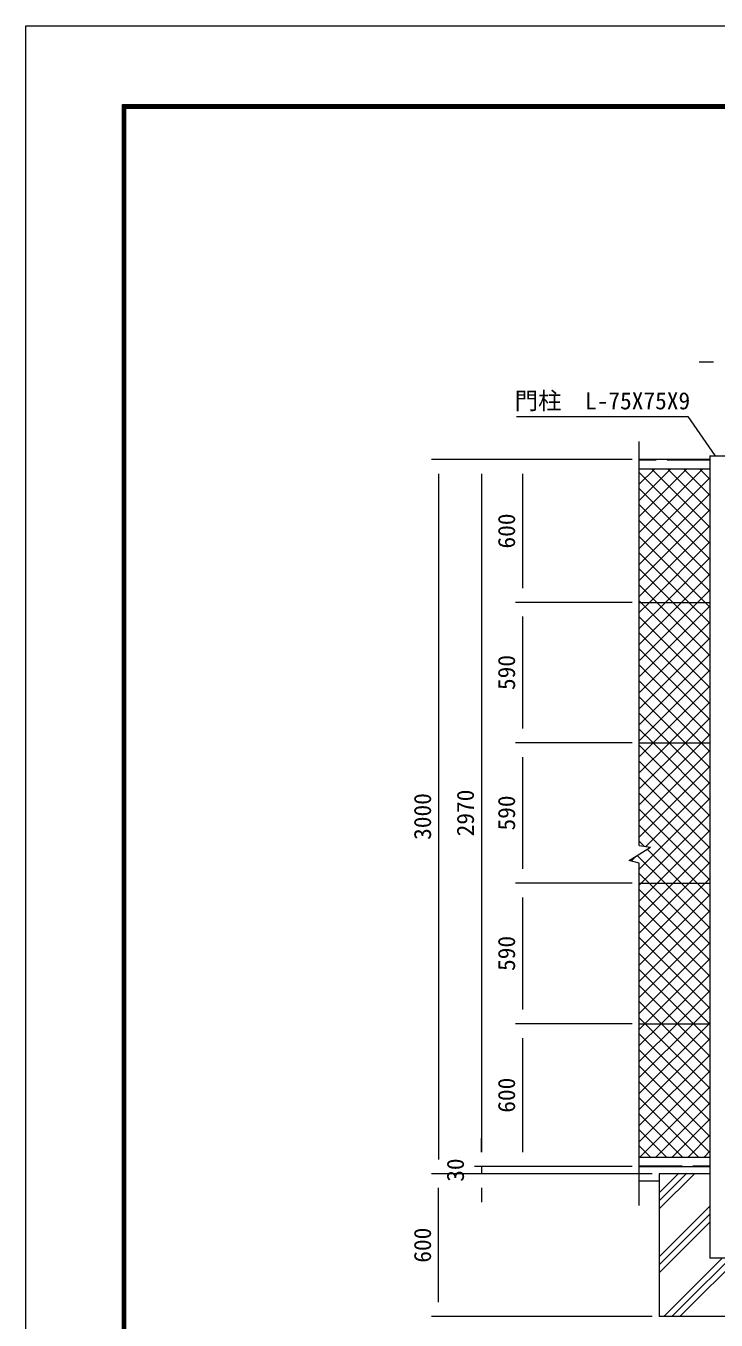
# Model space of a CAD drawing. Units: millimetres, scale not verified. Extents: x -6300 to 6300, y -4455 to 4455.
# Drawn here: x -6300 to -3402, y -982 to 4455 of the extents above; entities that cross this region are included whole.
import ezdxf
from ezdxf.enums import TextEntityAlignment as Align

# ---------------------------------------------------------------- set-up
doc = ezdxf.new("R2010")
doc.units = ezdxf.units.MM
doc.header["$LTSCALE"] = 30
doc.linetypes.add('DASHED', pattern=[7.5, 6, -1.5])
for name, color, linetype, lineweight in [('0-0_D-TTL', 7, 'Continuous', 9), ('0-3_D-STR3', 3, 'Continuous', 13), ('0-4_D-STR1', 1, 'Continuous', 18), ('0-5_D-STR-DIM', 7, 'Continuous', 9), ('0-7_KISO', 7, 'Continuous', 9), ('0-8_D-STR4', 7, 'Continuous', 9), ('0-A_D-DCR-HCH', 7, 'Continuous', 9)]:
    doc.layers.add(name, color=color, linetype=linetype, lineweight=lineweight)
doc.styles.add('ＭＳ ゴシック', font='')
doc.styles.get('ＭＳ ゴシック').set_extended_font_data('MS Gothic')

msp = doc.modelspace()

# ---------------------------------------------------------------- linework, layer by layer
at = {"layer": '0-0_D-TTL', "color": 2, "lineweight": 18}
msp.add_lwpolyline([(-6300, 4455), (6300, 4455), (6300, -4455), (-6300, -4455)], close=True, dxfattribs=at)
at = {"layer": '0-0_D-TTL'}
for points in [[(-5895, 4125), (5895, 4125), (5895, -4125), (-5895, -4125)], [(-5891.25, 4121.25), (5891.25, 4121.25), (5891.25, -4121.25), (-5891.25, -4121.25)], [(-5887.5, 4117.5), (5887.5, 4117.5), (5887.5, -4117.5), (-5887.5, -4117.5)], [(-5883.75, 4113.75), (5883.75, 4113.75), (5883.75, -4113.75), (-5883.75, -4113.75)], [(-5880, 4110), (5880, 4110), (5880, -4110), (-5880, -4110)]]:
    msp.add_lwpolyline(points, close=True, dxfattribs=at)
at = {"layer": '0-3_D-STR3'}
for p, q in [((-3724.75, 2529.35), (-3660.69, 2593.41)), ((-3724.75, 2462), (-3593.34, 2593.41)), ((-3724.75, 2394.65), (-3525.99, 2593.41)), ((-3724.75, 2327.3), (-3458.64, 2593.41)), ((-3428.08, 2282.17), (-3724.75, 2578.85)), ((-3724.75, 2259.94), (-3428.08, 2556.62)), ((-3428.08, 2349.53), (-3671.96, 2593.41)), ((-3428.08, 2416.88), (-3604.61, 2593.41)), ((-3428.08, 2484.23), (-3537.26, 2593.41)), ((-3428.08, 2551.58), (-3469.9, 2593.41)), ((-3428.08, 2214.82), (-3724.75, 2511.49)), ((-3724.75, 2192.59), (-3428.08, 2489.26)), ((-3428.08, 2147.47), (-3724.75, 2444.14)), ((-3724.75, 2125.24), (-3428.08, 2421.91)), ((-3428.08, 2080.12), (-3724.75, 2376.79)), ((-3724.75, 2057.89), (-3428.08, 2354.56)), ((-3681.88, 2033.41), (-3428.08, 2287.21)), ((-3516.07, 2033.41), (-3724.75, 2242.09)), ((-3583.42, 2033.41), (-3724.75, 2174.73)), ((-3614.52, 2033.41), (-3428.08, 2219.86)), ((-3547.17, 2033.41), (-3428.08, 2152.5)), ((-3650.77, 2033.41), (-3724.75, 2107.38)), ((-3479.82, 2033.41), (-3428.08, 2085.15)), ((-3718.13, 2033.41), (-3724.75, 2040.03)), ((-3724.75, 1990.54), (-3681.88, 2033.41)), ((-3724.75, 1923.18), (-3614.52, 2033.41)), ((-3724.75, 1855.83), (-3547.17, 2033.41)), ((-3724.75, 1788.48), (-3479.82, 2033.41)), ((-3724.75, 2033.41), (-3428.08, 2033.41)), ((-3724.75, 1721.13), (-3428.08, 2017.8)), ((-3428.08, 1743.36), (-3718.13, 2033.41)), ((-3428.08, 1810.71), (-3650.77, 2033.41)), ((-3428.08, 1878.06), (-3583.42, 2033.41)), ((-3428.08, 1945.41), (-3516.07, 2033.41)), ((-3428.08, 1676.01), (-3724.75, 1972.68)), ((-3724.75, 1653.78), (-3428.08, 1950.45)), ((-3428.08, 1608.65), (-3724.75, 1905.33)), ((-3724.75, 1586.43), (-3428.08, 1883.1)), ((-3428.08, 1541.3), (-3724.75, 1837.98)), ((-3724.75, 1519.07), (-3428.08, 1815.75)), ((-3428.08, 1473.95), (-3724.75, 1770.62)), ((-3724.75, 1451.72), (-3428.08, 1748.39)), ((-3532.24, 1443.41), (-3724.75, 1635.92)), ((-3665.71, 1443.41), (-3428.08, 1681.04)), ((-3598.36, 1443.41), (-3428.08, 1613.69)), ((-3599.59, 1443.41), (-3724.75, 1568.57)), ((-3531.01, 1443.41), (-3428.08, 1546.34)), ((-3666.94, 1443.41), (-3724.75, 1501.22)), ((-3463.65, 1443.41), (-3428.08, 1478.99)), ((-3724.75, 1384.37), (-3665.71, 1443.41)), ((-3724.75, 1317.02), (-3598.36, 1443.41)), ((-3724.75, 1249.67), (-3531.01, 1443.41)), ((-3724.75, 1182.31), (-3463.65, 1443.41)), ((-3724.75, 1443.41), (-3428.08, 1443.41)), ((-3428.08, 1137.19), (-3724.75, 1433.86)), ((-3428.08, 1204.54), (-3666.94, 1443.41)), ((-3428.08, 1271.9), (-3599.59, 1443.41)), ((-3428.08, 1339.25), (-3532.24, 1443.41)), ((-3724.75, 1114.96), (-3428.08, 1411.63)), ((-3428.08, 1069.84), (-3724.75, 1366.51)), ((-3724.75, 1047.61), (-3428.08, 1344.28)), ((-3428.08, 1002.49), (-3724.75, 1299.16)), ((-3696.77, 1008.24), (-3428.08, 1276.93)), ((-3428.08, 935.14), (-3724.75, 1231.81)), ((-3724.75, 912.91), (-3428.08, 1209.58)), ((-3428.08, 867.78), (-3724.75, 1164.46)), ((-3716.89, 853.41), (-3428.08, 1142.23)), ((-3649.54, 853.41), (-3428.08, 1074.87)), ((-3704.28, 1009.28), (-3724.75, 1029.75)), ((-3582.19, 853.41), (-3428.08, 1007.52)), ((-3757.8, 947.2), (-3736.23, 968.78)), ((-3514.84, 853.41), (-3428.08, 940.17)), ((-3724.75, 845.55), (-3716.89, 853.41)), ((-3724.75, 778.2), (-3649.54, 853.41)), ((-3724.75, 710.85), (-3582.19, 853.41)), ((-3724.75, 643.5), (-3514.84, 853.41)), ((-3724.75, 853.41), (-3428.08, 853.41)), ((-3428.08, 531.02), (-3724.75, 827.7)), ((-3724.75, 508.79), (-3428.08, 805.47)), ((-3428.08, 463.67), (-3724.75, 760.34)), ((-3724.75, 441.44), (-3428.08, 738.11)), ((-3428.08, 396.32), (-3724.75, 692.99)), ((-3724.75, 374.09), (-3428.08, 670.76)), ((-3428.08, 328.97), (-3724.75, 625.64)), ((-3724.75, 306.74), (-3428.08, 603.41)), ((-3429.87, 263.41), (-3724.75, 558.29)), ((-3497.22, 263.41), (-3724.75, 490.94)), ((-3700.73, 263.41), (-3428.08, 536.06)), ((-3633.37, 263.41), (-3428.08, 468.71)), ((-3564.57, 263.41), (-3724.75, 423.58)), ((-3566.02, 263.41), (-3428.08, 401.35)), ((-3631.92, 263.41), (-3724.75, 356.23)), ((-3498.67, 263.41), (-3428.08, 334)), ((-3699.28, 263.41), (-3724.75, 288.88)), ((-3724.75, 239.39), (-3700.73, 263.41)), ((-3724.75, 172.03), (-3633.37, 263.41)), ((-3724.75, 104.68), (-3566.02, 263.41)), ((-3724.75, 37.33), (-3498.67, 263.41)), ((-3724.75, 263.41), (-3428.08, 263.41)), ((-3428.08, -75.14), (-3724.75, 221.53)), ((-3428.08, -7.79), (-3699.28, 263.41)), ((-3428.08, 59.56), (-3631.92, 263.41)), ((-3428.08, 126.91), (-3564.57, 263.41)), ((-3428.08, 194.26), (-3497.22, 263.41)), ((-3428.08, 261.62), (-3429.87, 263.41)), ((-3724.75, -97.37), (-3428.08, 199.3)), ((-3428.08, -142.49), (-3724.75, 154.18)), ((-3724.75, -164.72), (-3428.08, 131.95)), ((-3428.08, -209.85), (-3724.75, 86.83)), ((-3724.75, -232.08), (-3428.08, 64.6)), ((-3428.08, -277.2), (-3724.75, 19.47)), ((-3476.04, -296.59), (-3724.75, -47.88)), ((-3721.91, -296.59), (-3428.08, -2.76)), ((-3654.56, -296.59), (-3428.08, -70.11)), ((-3543.39, -296.59), (-3724.75, -115.23)), ((-3587.21, -296.59), (-3428.08, -137.46)), ((-3610.74, -296.59), (-3724.75, -182.58)), ((-3519.86, -296.59), (-3428.08, -204.81)), ((-3678.09, -296.59), (-3724.75, -249.93)), ((-3452.5, -296.59), (-3428.08, -272.16))]:
    msp.add_line(p, q, dxfattribs=at)
for points in [[(-3428.08, 2012.77), (-3448.72, 2033.41), (-3724.75, 2309.44)], [(-3428.08, 1406.6), (-3464.89, 1443.41), (-3724.75, 1703.27)], [(-3428.08, 800.43), (-3481.05, 853.41), (-3724.75, 1097.1)], [(-3428.08, 733.08), (-3548.41, 853.41), (-3691.52, 996.52)], [(-3428.08, 665.73), (-3615.76, 853.41), (-3733.08, 970.73)], [(-3428.08, 598.38), (-3683.11, 853.41), (-3724.75, 895.05)], [(-3724.75, 576.15), (-3447.49, 853.41), (-3428.08, 872.82)], [(-3724.75, -30.02), (-3431.32, 263.41), (-3428.08, 266.65)]]:
    msp.add_lwpolyline(points, dxfattribs=at)
at = {"layer": '0-4_D-STR1'}
for p, q in [((-3428.08, 2633.41), (-3724.75, 2633.41)), ((-3428.08, 2648.41), (-3428.08, -721.59)), ((-3428.08, 2648.41), (-3353.08, 2648.41)), ((-3428.08, 2593.41), (-3724.75, 2593.41)), ((-3724.75, -296.59), (-3428.08, -296.59)), ((-3724.75, -336.59), (-3428.08, -336.59)), ((-3353.08, -721.59), (-3428.08, -721.59))]:
    msp.add_line(p, q, dxfattribs=at)
at = {"layer": '0-4_D-STR1', "linetype": 'DASHED'}
for p, q in [((-3428.08, 2630.41), (-3724.75, 2630.41)), ((-3724.75, -333.59), (-3428.08, -333.59))]:
    msp.add_line(p, q, dxfattribs=at)
at = {"layer": '0-5_D-STR-DIM'}
for p, q in [((-3413.08, 3042.26), (-3473.08, 3042.26)), ((-3724.75, 1012.13), (-3724.75, 2708.88)), ((-3754.75, 2633.41), (-4597.16, 2633.41)), ((-3754.75, 2633.41), (-4417.06, 2633.41)), ((-3754.75, 2633.41), (-4244.43, 2633.41)), ((-4567.16, 2573.41), (-4567.16, -306.59)), ((-4387.06, 2573.41), (-4387.06, -276.59)), ((-4214.43, 2573.41), (-4214.43, 2093.41)), ((-3754.75, 2033.41), (-4244.43, 2033.41)), ((-3754.75, 2033.41), (-4244.43, 2033.41)), ((-4214.43, 1973.41), (-4214.43, 1503.41)), ((-3754.75, 1443.41), (-4244.43, 1443.41)), ((-3754.75, 1443.41), (-4244.43, 1443.41)), ((-4214.43, 1383.41), (-4214.43, 913.41)), ((-3766.84, 949.78), (-3677.06, 1005.49)), ((-3724.75, 1012.13), (-3677.06, 1005.49)), ((-3724.75, 937.78), (-3766.84, 949.78)), ((-3724.75, -500.38), (-3724.75, 937.78)), ((-3754.75, 853.41), (-4244.43, 853.41)), ((-3754.75, 853.41), (-4244.43, 853.41)), ((-4214.43, 793.41), (-4214.43, 323.41)), ((-3754.75, 263.41), (-4244.43, 263.41)), ((-3754.75, 263.41), (-4244.43, 263.41)), ((-4214.43, 203.41), (-4214.43, -276.59)), ((-4387.06, -276.59), (-4387.06, -216.59)), ((-3670.58, -366.59), (-4597.16, -366.59)), ((-3670.58, -366.59), (-4597.16, -366.59)), ((-3754.75, -336.59), (-4417.06, -336.59)), ((-3754.75, -336.59), (-4417.06, -336.59)), ((-3670.58, -366.59), (-4417.06, -366.59)), ((-4387.06, -336.59), (-4387.06, -366.59)), ((-3754.75, -336.59), (-4244.43, -336.59)), ((-4567.16, -906.59), (-4567.16, -426.59)), ((-4387.06, -426.59), (-4387.06, -486.59)), ((-3670.58, -966.59), (-4597.16, -966.59))]:
    msp.add_line(p, q, dxfattribs=at)
msp.add_lwpolyline([(-4240.47, 2814.38), (-3521.45, 2814.38), (-3407.66, 2650.05)], dxfattribs=at)
at = {"layer": '0-7_KISO'}
msp.add_line((-3724.75, -396.59), (-3640.58, -396.59), dxfattribs=at)
at = {"layer": '0-8_D-STR4'}
for p, q in [((-3640.58, -366.59), (-3640.58, -966.59)), ((-3428.08, -366.59), (-3640.58, -366.59)), ((-3140.58, -966.59), (-3640.58, -966.59))]:
    msp.add_line(p, q, dxfattribs=at)
at = {"layer": '0-A_D-DCR-HCH'}
for p, q in [((-3640.58, -513.72), (-3493.45, -366.59)), ((-3640.58, -480.04), (-3527.13, -366.59)), ((-3640.58, -446.36), (-3560.8, -366.59)), ((-3640.58, -715.77), (-3428.08, -503.27)), ((-3640.58, -749.45), (-3428.08, -536.95)), ((-3588.31, -966.59), (-3140.58, -518.86)), ((-3640.58, -783.12), (-3428.08, -570.62)), ((-3554.64, -966.59), (-3140.58, -552.53)), ((-3621.99, -966.59), (-3376.99, -721.59))]:
    msp.add_line(p, q, dxfattribs=at)

# ---------------------------------------------------------------- texts
at = {"layer": '0-5_D-STR-DIM', "style": 'ＭＳ ゴシック'}
msp.add_text('門柱\u3000L-75X75X9', height=72.14, dxfattribs=at).set_placement((-4247.85, 2822.47), align=Align.BOTTOM_LEFT)
for s, p in [('600', (-4224.55, 2259.53)), ('590', (-4224.55, 1665.1)), ('3000', (-4577.28, 1035.72)), ('2970', (-4397.18, 1050.53)), ('590', (-4224.55, 1075.1)), ('590', (-4224.55, 485.1)), ('600', (-4224.55, -110.47)), ('30', (-4439.18, -400.53)), ('600', (-4577.28, -740.47))]:
    msp.add_text(s, height=72.14, rotation=90, dxfattribs=at).set_placement(p, align=Align.BOTTOM_LEFT)

doc.saveas('drawing.dxf')
